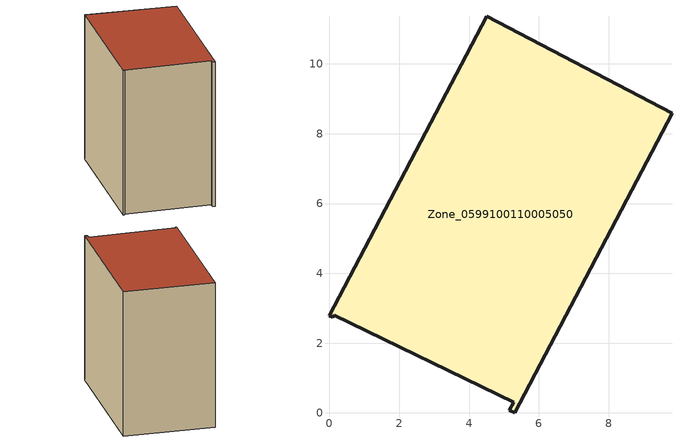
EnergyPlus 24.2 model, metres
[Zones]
Zone_0599100110005050
 floor ground (C_G): 5.27,0.31 0.13,2.8 0.1,2.74 0,2.79 4.5,11.37 9.81,8.59 5.31,0 5.15,0.08 z0
 wall outside (C_F): 5.31,0 9.81,8.59 4.5,11.37 0,2.79 0.1,2.74 0.13,2.8 5.27,0.31 5.15,0.08 5.31,0 z0:9.81
 roof outside (C_R): 0.13,2.8 5.27,0.31 5.15,0.08 5.31,0 9.81,8.59 4.5,11.37 0,2.79 0.1,2.74 z9.81
[BUILDING]
Pand.0599100110005050: North Axis=0; Terrain=City; Loads Convergence Tolerance Value=0.04; Temperature Convergence Tolerance Value=0.4; Solar Distribution=FullExterior; Maximum Number of Warmup Days=25; Minimum Number of Warmup Days=1
[Site:Location]
Rotterdam.The.Hague.AP_ZH_NLD Design_Conditions: Latitude=51.96; Longitude=4.45; Time Zone=1; Elevation=-4.5
[SITE:GROUNDTEMPERATURE:BUILDINGSURFACE]
18, 18, 18, 18, 18, 18, 18, 18, 18, 18, 18, 18
[MATERIAL] Thermal Absorptance=0.9; Solar Absorptance=0.7; Visible Absorptance=0.7
Name | Roughness | Thickness | Conductivity | Density | Specific Heat
G.TI.2015-2018 | MediumSmooth | 0.15 | 0.0428571 | 540 | 1210
F.TI.2015-2018 | Rough | 0.3 | 0.0666667 | 1920 | 840
R.TI.2015-2018 | MediumRough | 0.2 | 0.0333333 | 1500 | 1000
[CONSTRUCTION]
C_G: G.TI.2015-2018
C_F: F.TI.2015-2018
C_R: R.TI.2015-2018
[ZONE]
Zone_0599100110005050: Type=1; Multiplier=1; Ceiling Height=Autocalculate; Volume=Autocalculate; Floor Area=autocalculate; Part of Total Floor Area=Yes
[ZONEINFILTRATION:DESIGNFLOWRATE]
Infil_Zone_0599100110005050: Zone or ZoneList or Space or SpaceList=Zone_0599100110005050; Schedule=AlwaysOn; Design Flow Rate Calculation Method=Flow/Area; Flow Rate per Floor Area=0.0015; Constant Term Coefficient=1; Temperature Term Coefficient=0; Velocity Term Coefficient=0; Velocity Squared Term Coefficient=0
[HVACTEMPLATE:ZONE:IDEALLOADSAIRSYSTEM]
Zone_0599100110005050: Maximum Heating Supply Air Temperature=50; Minimum Cooling Supply Air Temperature=13; Maximum Heating Supply Air Humidity Ratio=0.0156; Minimum Cooling Supply Air Humidity Ratio=0.0077; Heating Limit=NoLimit; Cooling Limit=NoLimit; Dehumidification Control Type=ConstantSensibleHeatRatio; Cooling Sensible Heat Ratio=0.7; Dehumidification Setpoint=60; Humidification Control Type=None; Humidification Setpoint=30; Outdoor Air Method=None; Outdoor Air Flow Rate per Person=0.00944; Outdoor Air Flow Rate per Zone Floor Area=0; Outdoor Air Flow Rate per Zone=0; Demand Controlled Ventilation Type=None; Outdoor Air Economizer Type=NoEconomizer; Heat Recovery Type=None; Sensible Heat Recovery Effectiveness=0.7; Latent Heat Recovery Effectiveness=0.65
[ZONECONTROL:THERMOSTAT]
ThermostatControl_Zone_0599100110005050: Zone or ZoneList=Zone_0599100110005050; Control Type Schedule=DualSetpointControlType; Control 1=Thermostat_Zone_0599100110005050; Temperature Difference Between Cutout And Setpoint=0
[THERMOSTATSETPOINT:DUALSETPOINT]
Thermostat_Zone_0599100110005050: Heating Setpoint Temperature Schedule=HeatingSetpoint_Zone_0599100110005050; Cooling Setpoint Temperature Schedule=CoolingSetpoint_Zone_0599100110005050
[SCHEDULE:COMPACT]
HeatingSetpoint_Zone_0599100110005050: Through: 12/31, For: AllDays, Until: 24:00, 21
CoolingSetpoint_Zone_0599100110005050: Through: 12/31, For: AllDays, Until: 24:00, 24
DualSetpointControlType: Through: 12/31, For: AllDays, Until: 24:00, 4
AlwaysOn: Through: 12/31, For: AllDays, Until: 24:00, 1
